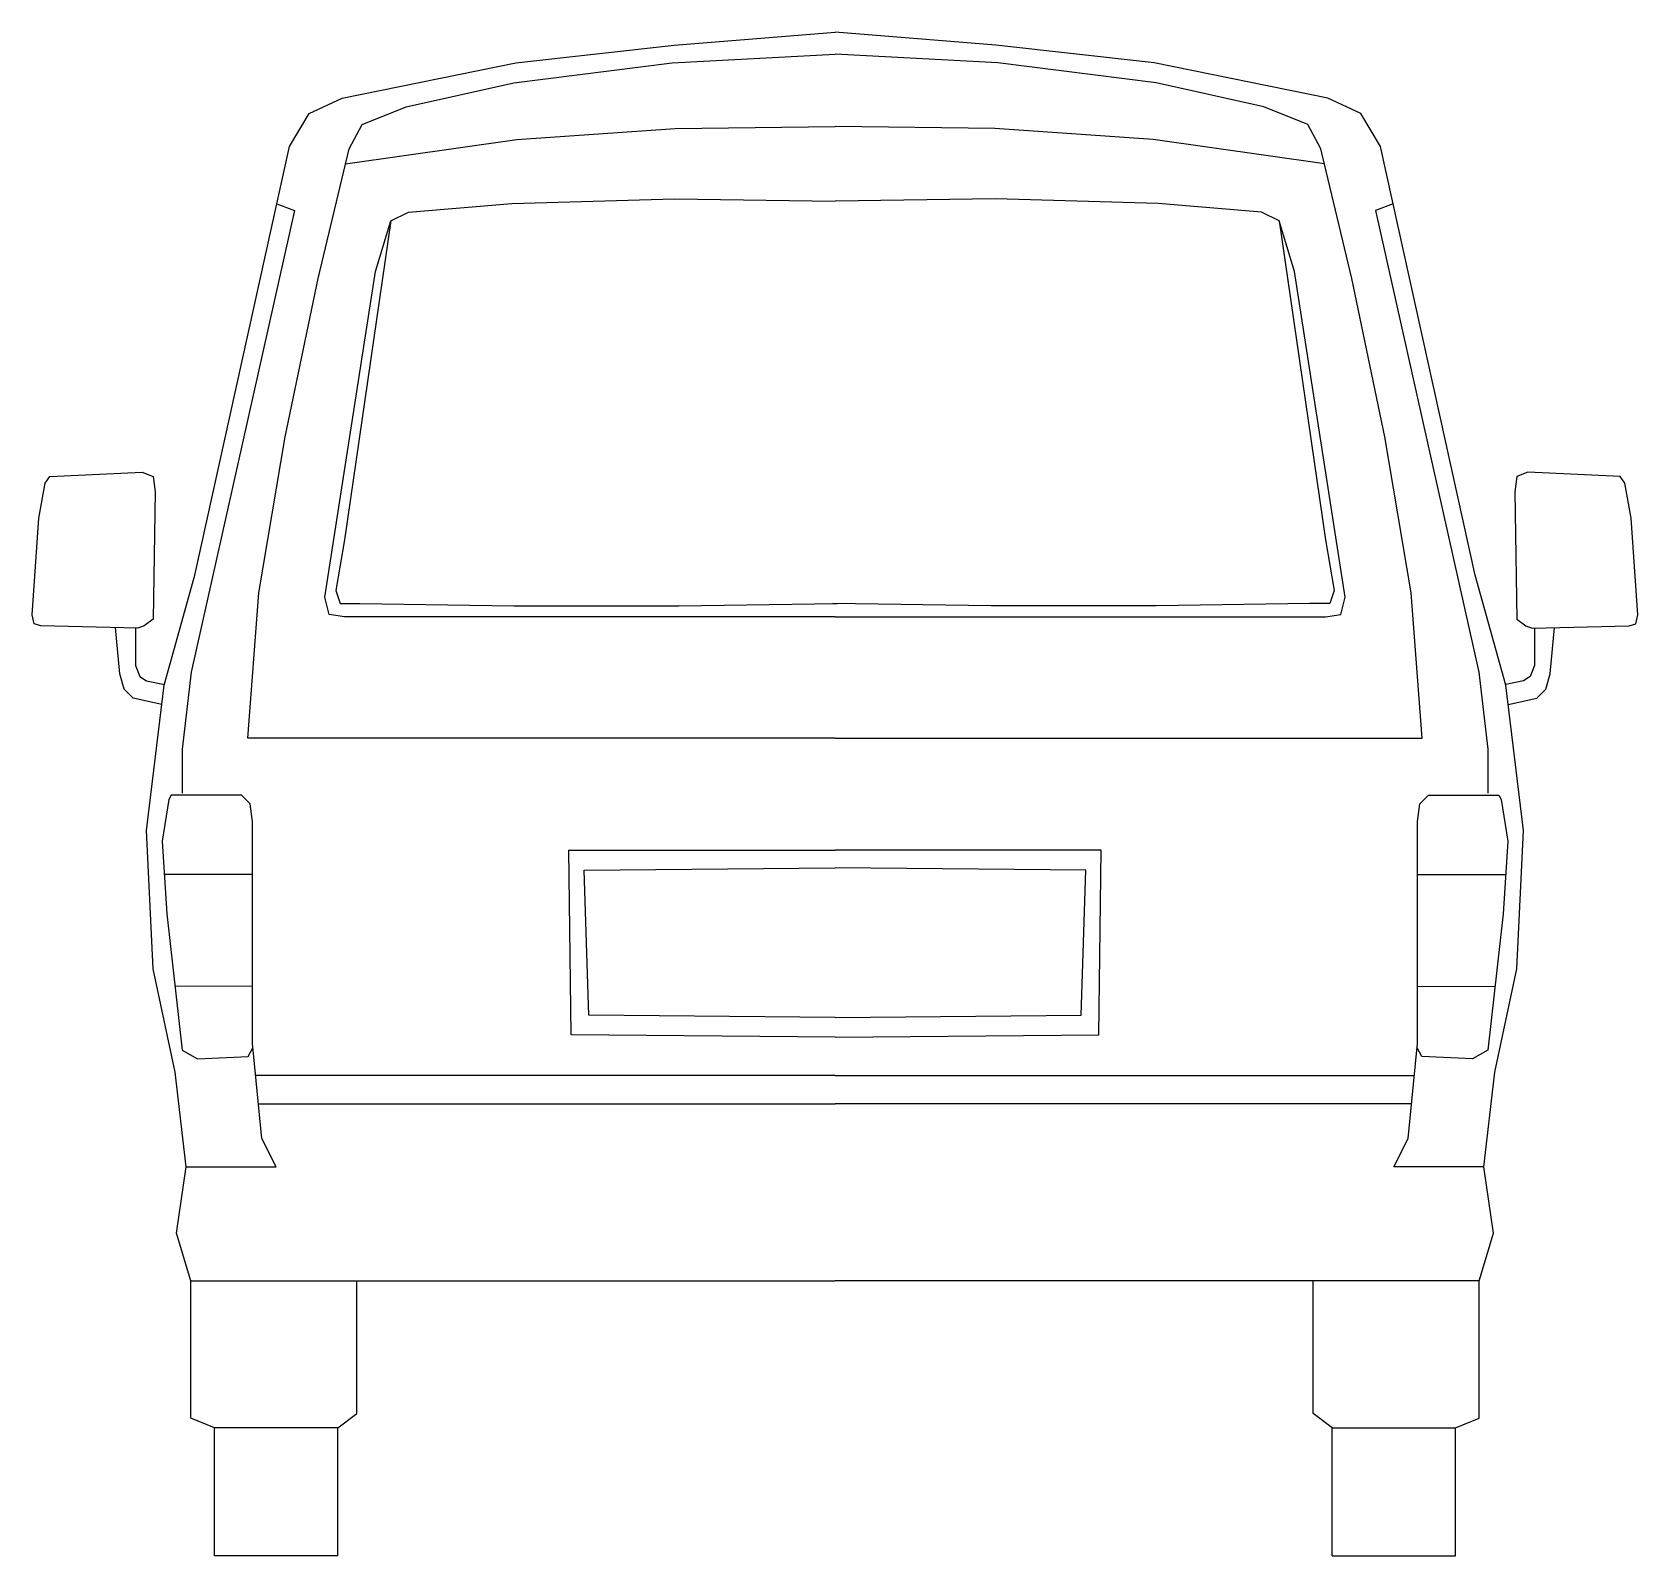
# Model space of a CAD drawing. Header units: millimetres. Extents: x -3255.97 to -3253.96, y 1861.85 to 1863.76.
import ezdxf

# ---------------------------------------------------------------- set-up
doc = ezdxf.new("R2010")
doc.units = ezdxf.units.MM
doc.header["$LTSCALE"] = 10
doc.layers.add('Veículos', color=2, linetype='Continuous')

msp = doc.modelspace()

# ---------------------------------------------------------------- linework, layer by layer
at = {"layer": 'Veículos'}
for p, q in [((-3254.9661, 1862.8741), (-3255.6993, 1862.8741)), ((-3254.9661, 1862.8741), (-3254.2329, 1862.8741)), ((-3255.6935, 1862.4927), (-3255.6935, 1862.7701)), ((-3254.2387, 1862.4927), (-3254.2387, 1862.7701)), ((-3255.6935, 1862.7038), (-3255.8036, 1862.7038)), ((-3254.2387, 1862.7038), (-3254.1286, 1862.7038)), ((-3255.6935, 1862.5642), (-3255.7904, 1862.5638)), ((-3254.2387, 1862.5642), (-3254.1419, 1862.5638)), ((-3254.9661, 1862.4529), (-3255.6896, 1862.4529)), ((-3254.9661, 1862.4529), (-3254.2427, 1862.4529)), ((-3255.686, 1862.4172), (-3254.9661, 1862.4172)), ((-3254.2463, 1862.4172), (-3254.9661, 1862.4172)), ((-3255.7765, 1862.3387), (-3255.6639, 1862.3387)), ((-3254.1558, 1862.3387), (-3254.2683, 1862.3387)), ((-3255.7706, 1862.1965), (-3254.9661, 1862.1965)), ((-3254.1617, 1862.1965), (-3254.9661, 1862.1965)), ((-3255.5869, 1862.0129), (-3255.7409, 1862.0129)), ((-3255.5869, 1861.8529), (-3255.5869, 1862.0129)), ((-3254.3453, 1861.8529), (-3254.3453, 1862.0129)), ((-3254.3453, 1862.0129), (-3254.1913, 1862.0129)), ((-3255.5869, 1861.8529), (-3255.7409, 1861.8529)), ((-3254.3453, 1861.8529), (-3254.1913, 1861.8529))]:
    msp.add_line(p, q, dxfattribs=at)
at = {"layer": 'Veículos', "flags": 128}
for points in [[(-3255.5815, 1863.6733), (-3255.3646, 1863.7172), (-3255.1669, 1863.7392), (-3254.9661, 1863.7556)], [(-3254.3507, 1863.6733), (-3254.5677, 1863.7172), (-3254.7654, 1863.7392), (-3254.9661, 1863.7556)], [(-3255.6993, 1862.8741), (-3255.6856, 1863.0553), (-3255.6526, 1863.2503), (-3255.6114, 1863.448), (-3255.573, 1863.61), (-3255.5565, 1863.6402), (-3255.5016, 1863.6622), (-3255.367, 1863.6924), (-3255.1693, 1863.7171), (-3254.9661, 1863.7281)], [(-3254.2329, 1862.8741), (-3254.2467, 1863.0553), (-3254.2796, 1863.2503), (-3254.3208, 1863.448), (-3254.3593, 1863.61), (-3254.3757, 1863.6402), (-3254.4307, 1863.6622), (-3254.5652, 1863.6924), (-3254.7629, 1863.7171), (-3254.9661, 1863.7281)], [(-3255.7765, 1862.3387), (-3255.7902, 1862.4568), (-3255.8177, 1862.5858), (-3255.8259, 1862.7588), (-3255.8039, 1862.9401), (-3255.7655, 1863.0774), (-3255.6474, 1863.6128), (-3255.6227, 1863.654), (-3255.5815, 1863.6733)], [(-3254.1558, 1862.3387), (-3254.142, 1862.4568), (-3254.1146, 1862.5858), (-3254.1063, 1862.7588), (-3254.1283, 1862.9401), (-3254.1668, 1863.0774), (-3254.2848, 1863.6128), (-3254.3096, 1863.654), (-3254.3507, 1863.6733)], [(-3255.5775, 1863.5912), (-3255.3633, 1863.6214), (-3255.1656, 1863.6351), (-3254.9661, 1863.6379)], [(-3254.3548, 1863.5912), (-3254.569, 1863.6214), (-3254.7667, 1863.6351), (-3254.9661, 1863.6379)], [(-3254.9661, 1863.0255), (-3255.5785, 1863.0255), (-3255.5977, 1863.0283), (-3255.6032, 1863.0502), (-3255.54, 1863.4566), (-3255.5208, 1863.5198), (-3255.4989, 1863.5308), (-3255.3698, 1863.5418), (-3255.1666, 1863.5473), (-3254.9661, 1863.5445)], [(-3254.9661, 1863.0255), (-3254.3538, 1863.0255), (-3254.3346, 1863.0283), (-3254.3291, 1863.0502), (-3254.3922, 1863.4566), (-3254.4114, 1863.5198), (-3254.4334, 1863.5308), (-3254.5625, 1863.5418), (-3254.7657, 1863.5473), (-3254.9661, 1863.5445)], [(-3255.6632, 1863.5413), (-3255.6412, 1863.533), (-3255.7703, 1862.9564), (-3255.7813, 1862.8603), (-3255.7813, 1862.8053)], [(-3254.2691, 1863.5413), (-3254.291, 1863.533), (-3254.162, 1862.9564), (-3254.151, 1862.8603), (-3254.151, 1862.8053)], [(-3255.5208, 1863.5198), (-3255.5785, 1863.1216), (-3255.5895, 1863.0585), (-3255.584, 1863.042), (-3255.5593, 1863.042), (-3255.367, 1863.0392), (-3255.1611, 1863.0392), (-3254.9634, 1863.042)], [(-3254.4114, 1863.5198), (-3254.3538, 1863.1216), (-3254.3428, 1863.0585), (-3254.3483, 1863.042), (-3254.373, 1863.042), (-3254.5652, 1863.0392), (-3254.7712, 1863.0392), (-3254.9689, 1863.042)], [(-3255.9687, 1863.0279), (-3255.9605, 1863.1487), (-3255.9522, 1863.1926), (-3255.9467, 1863.2008), (-3255.8314, 1863.2063), (-3255.8177, 1863.2008), (-3255.8149, 1863.1816), (-3255.8177, 1863.0224), (-3255.8287, 1863.0141), (-3255.8369, 1863.0114), (-3255.9577, 1863.0141), (-3255.966, 1863.0169), (-3255.9687, 1863.0279)], [(-3253.9636, 1863.0279), (-3253.9718, 1863.1487), (-3253.98, 1863.1926), (-3253.9855, 1863.2008), (-3254.1009, 1863.2063), (-3254.1146, 1863.2008), (-3254.1173, 1863.1816), (-3254.1146, 1863.0224), (-3254.1036, 1863.0141), (-3254.0954, 1863.0114), (-3253.9745, 1863.0141), (-3253.9663, 1863.0169), (-3253.9636, 1863.0279)], [(-3255.8069, 1862.9159), (-3255.8426, 1862.9241), (-3255.8536, 1862.9351), (-3255.8591, 1862.9543), (-3255.8645, 1863.012)], [(-3255.8396, 1863.0114), (-3255.8396, 1862.9648), (-3255.8341, 1862.951), (-3255.8258, 1862.9455), (-3255.8036, 1862.9412)], [(-3254.0927, 1863.0114), (-3254.0927, 1862.9648), (-3254.0982, 1862.951), (-3254.1064, 1862.9455), (-3254.1286, 1862.9412)], [(-3254.1254, 1862.9159), (-3254.0897, 1862.9241), (-3254.0787, 1862.9351), (-3254.0732, 1862.9543), (-3254.0677, 1863.012)], [(-3255.6935, 1862.7701), (-3255.6963, 1862.792), (-3255.7073, 1862.803), (-3255.7952, 1862.803), (-3255.7979, 1862.7975), (-3255.8061, 1862.7454), (-3255.8006, 1862.6547), (-3255.7814, 1862.4845), (-3255.7622, 1862.4735), (-3255.699, 1862.4763), (-3255.693, 1862.4873)], [(-3254.2387, 1862.7701), (-3254.236, 1862.792), (-3254.225, 1862.803), (-3254.1371, 1862.803), (-3254.1344, 1862.7975), (-3254.1261, 1862.7454), (-3254.1316, 1862.6547), (-3254.1508, 1862.4845), (-3254.1701, 1862.4735), (-3254.2332, 1862.4763), (-3254.2393, 1862.4873)], [(-3254.9661, 1862.5006), (-3255.2957, 1862.5034), (-3255.2984, 1862.734), (-3254.9661, 1862.734)], [(-3254.9661, 1862.5006), (-3254.6366, 1862.5034), (-3254.6339, 1862.734), (-3254.9661, 1862.734)], [(-3254.9661, 1862.5253), (-3255.2737, 1862.5281), (-3255.2792, 1862.7093), (-3254.9661, 1862.7121)], [(-3254.9661, 1862.5253), (-3254.6586, 1862.5281), (-3254.6531, 1862.7093), (-3254.9661, 1862.7121)], [(-3255.6639, 1862.3387), (-3255.6817, 1862.3742), (-3255.6935, 1862.4927)], [(-3254.2683, 1862.3387), (-3254.2506, 1862.3742), (-3254.2387, 1862.4927)], [(-3255.7409, 1861.8529), (-3255.7409, 1862.0129), (-3255.7706, 1862.0247), (-3255.7706, 1862.1965), (-3255.7883, 1862.2558), (-3255.7765, 1862.3387)], [(-3254.1913, 1861.8529), (-3254.1913, 1862.0129), (-3254.1617, 1862.0247), (-3254.1617, 1862.1965), (-3254.1439, 1862.2558), (-3254.1558, 1862.3387)], [(-3255.5869, 1862.0129), (-3255.5632, 1862.0307), (-3255.5632, 1862.1965)], [(-3254.3453, 1862.0129), (-3254.369, 1862.0307), (-3254.369, 1862.1965)]]:
    msp.add_lwpolyline(points, dxfattribs=at)

doc.saveas('drawing.dxf')
